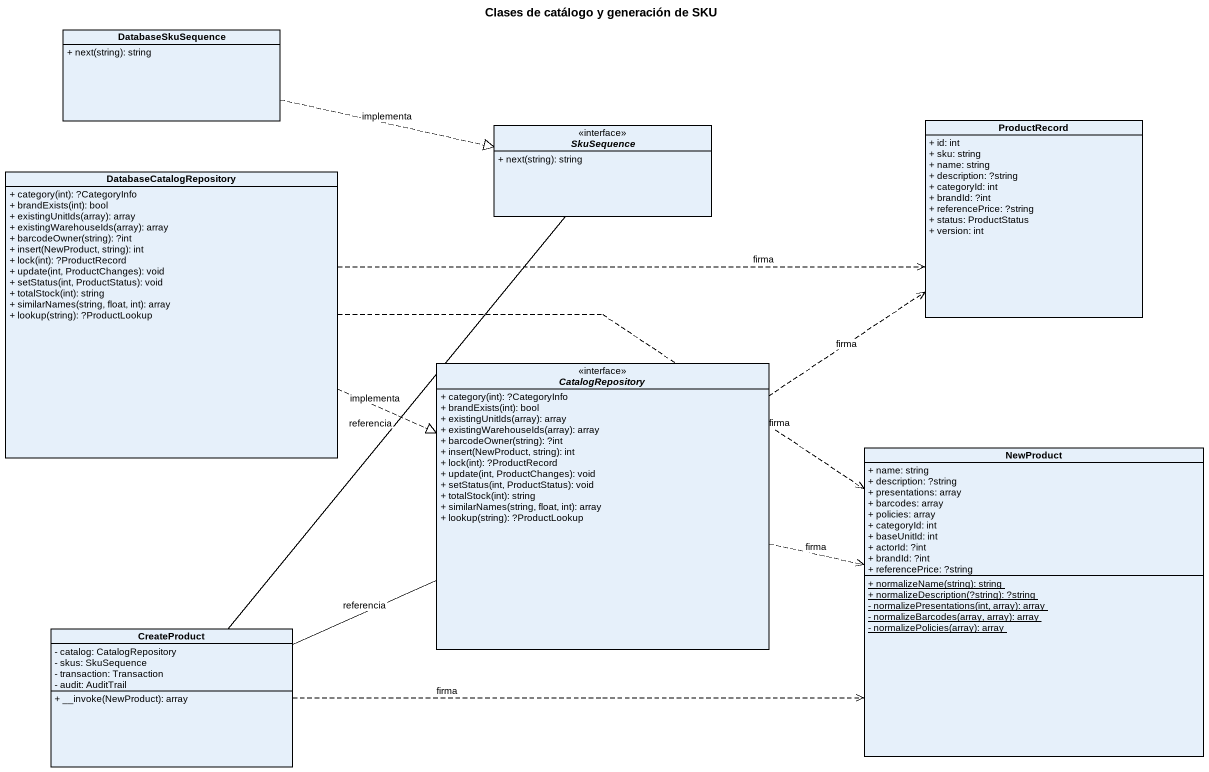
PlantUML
@startuml
title Clases de catálogo y generación de SKU
hide circle
hide empty members
skinparam classAttributeIconSize 0
class DatabaseSkuSequence {
  + next(string): string
}
interface SkuSequence {
  + next(string): string
}
class ProductRecord {
  + id: int
  + sku: string
  + name: string
  + description: ?string
  + categoryId: int
  + brandId: ?int
  + referencePrice: ?string
  + status: ProductStatus
  + version: int
}
class DatabaseCatalogRepository {
  + category(int): ?CategoryInfo
  + brandExists(int): bool
  + existingUnitIds(array): array
  + existingWarehouseIds(array): array
  + barcodeOwner(string): ?int
  + insert(NewProduct, string): int
  + lock(int): ?ProductRecord
  + update(int, ProductChanges): void
  + setStatus(int, ProductStatus): void
  + totalStock(int): string
  + similarNames(string, float, int): array
  + lookup(string): ?ProductLookup
}
interface CatalogRepository {
  + category(int): ?CategoryInfo
  + brandExists(int): bool
  + existingUnitIds(array): array
  + existingWarehouseIds(array): array
  + barcodeOwner(string): ?int
  + insert(NewProduct, string): int
  + lock(int): ?ProductRecord
  + update(int, ProductChanges): void
  + setStatus(int, ProductStatus): void
  + totalStock(int): string
  + similarNames(string, float, int): array
  + lookup(string): ?ProductLookup
}
class NewProduct {
  + name: string
  + description: ?string
  + presentations: array
  + barcodes: array
  + policies: array
  + categoryId: int
  + baseUnitId: int
  + actorId: ?int
  + brandId: ?int
  + referencePrice: ?string
  {static} + normalizeName(string): string
  {static} + normalizeDescription(?string): ?string
  {static} - normalizePresentations(int, array): array
  {static} - normalizeBarcodes(array, array): array
  {static} - normalizePolicies(array): array
}
class CreateProduct {
  - catalog: CatalogRepository
  - skus: SkuSequence
  - transaction: Transaction
  - audit: AuditTrail
  + __invoke(NewProduct): array
}
DatabaseSkuSequence .right.|> SkuSequence : implementa
DatabaseCatalogRepository .right.> ProductRecord : firma
DatabaseCatalogRepository .right.|> CatalogRepository : implementa
DatabaseCatalogRepository .right.> NewProduct : firma
CatalogRepository .up.> ProductRecord : firma
CatalogRepository .right.> NewProduct : firma
CreateProduct -up- SkuSequence : referencia
CreateProduct -right- CatalogRepository : referencia
CreateProduct .right.> NewProduct : firma
@enduml
